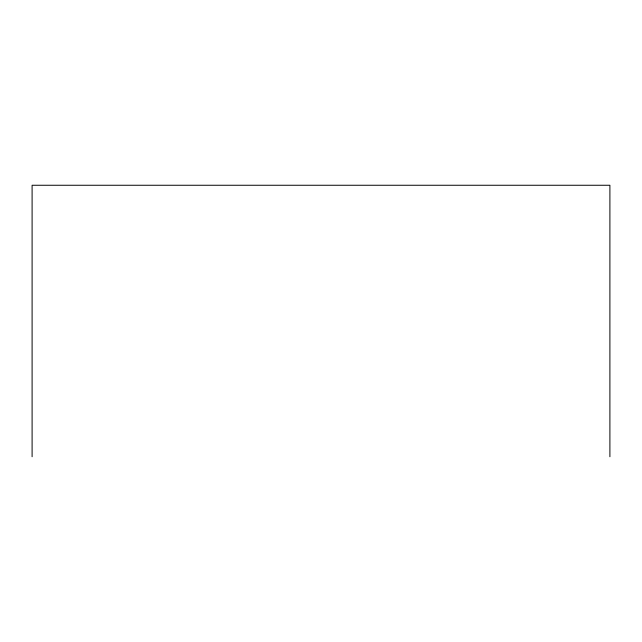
<?xml version="1.0" encoding="UTF-8"?>
<svg xmlns="http://www.w3.org/2000/svg" width="642" height="642" viewBox="0 0 642 642"><rect width="100%" height="100%" fill="white"/><g stroke="black" fill="none" stroke-linecap="round" stroke-linejoin="round"><path stroke-width="0.96" d="M609.9 456.743L609.9 185.257L32.1 185.257L32.1 456.743"/></g></svg>
